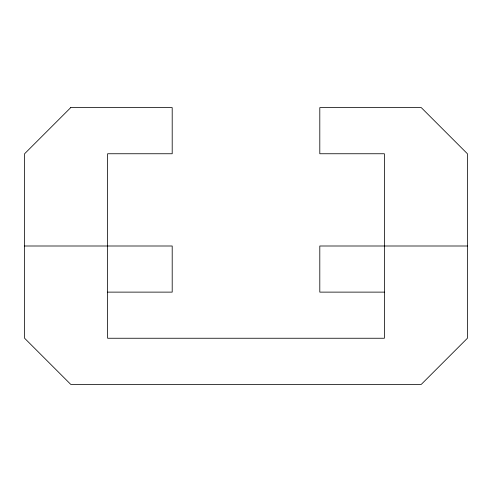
<?xml version="1.0" encoding="UTF-8"?>
<svg xmlns="http://www.w3.org/2000/svg" width="492" height="492" viewBox="0 0 492 492"><rect width="100%" height="100%" fill="white"/><g stroke="black" fill="none" stroke-linecap="round" stroke-linejoin="round"><path stroke-width="0.74" d="M24.6 246L172.2 246L172.2 292.125L107.625 292.125M467.4 246L319.8 246L319.8 292.125L384.375 292.125M70.725 107.625L24.6 153.75L24.6 338.25L70.725 384.375L421.275 384.375L467.4 338.25L467.4 153.75L421.275 107.625L319.8 107.625L319.8 153.75L384.375 153.75L384.375 338.25L107.625 338.25L107.625 153.75L172.2 153.75L172.2 107.625L70.725 107.625"/></g></svg>
